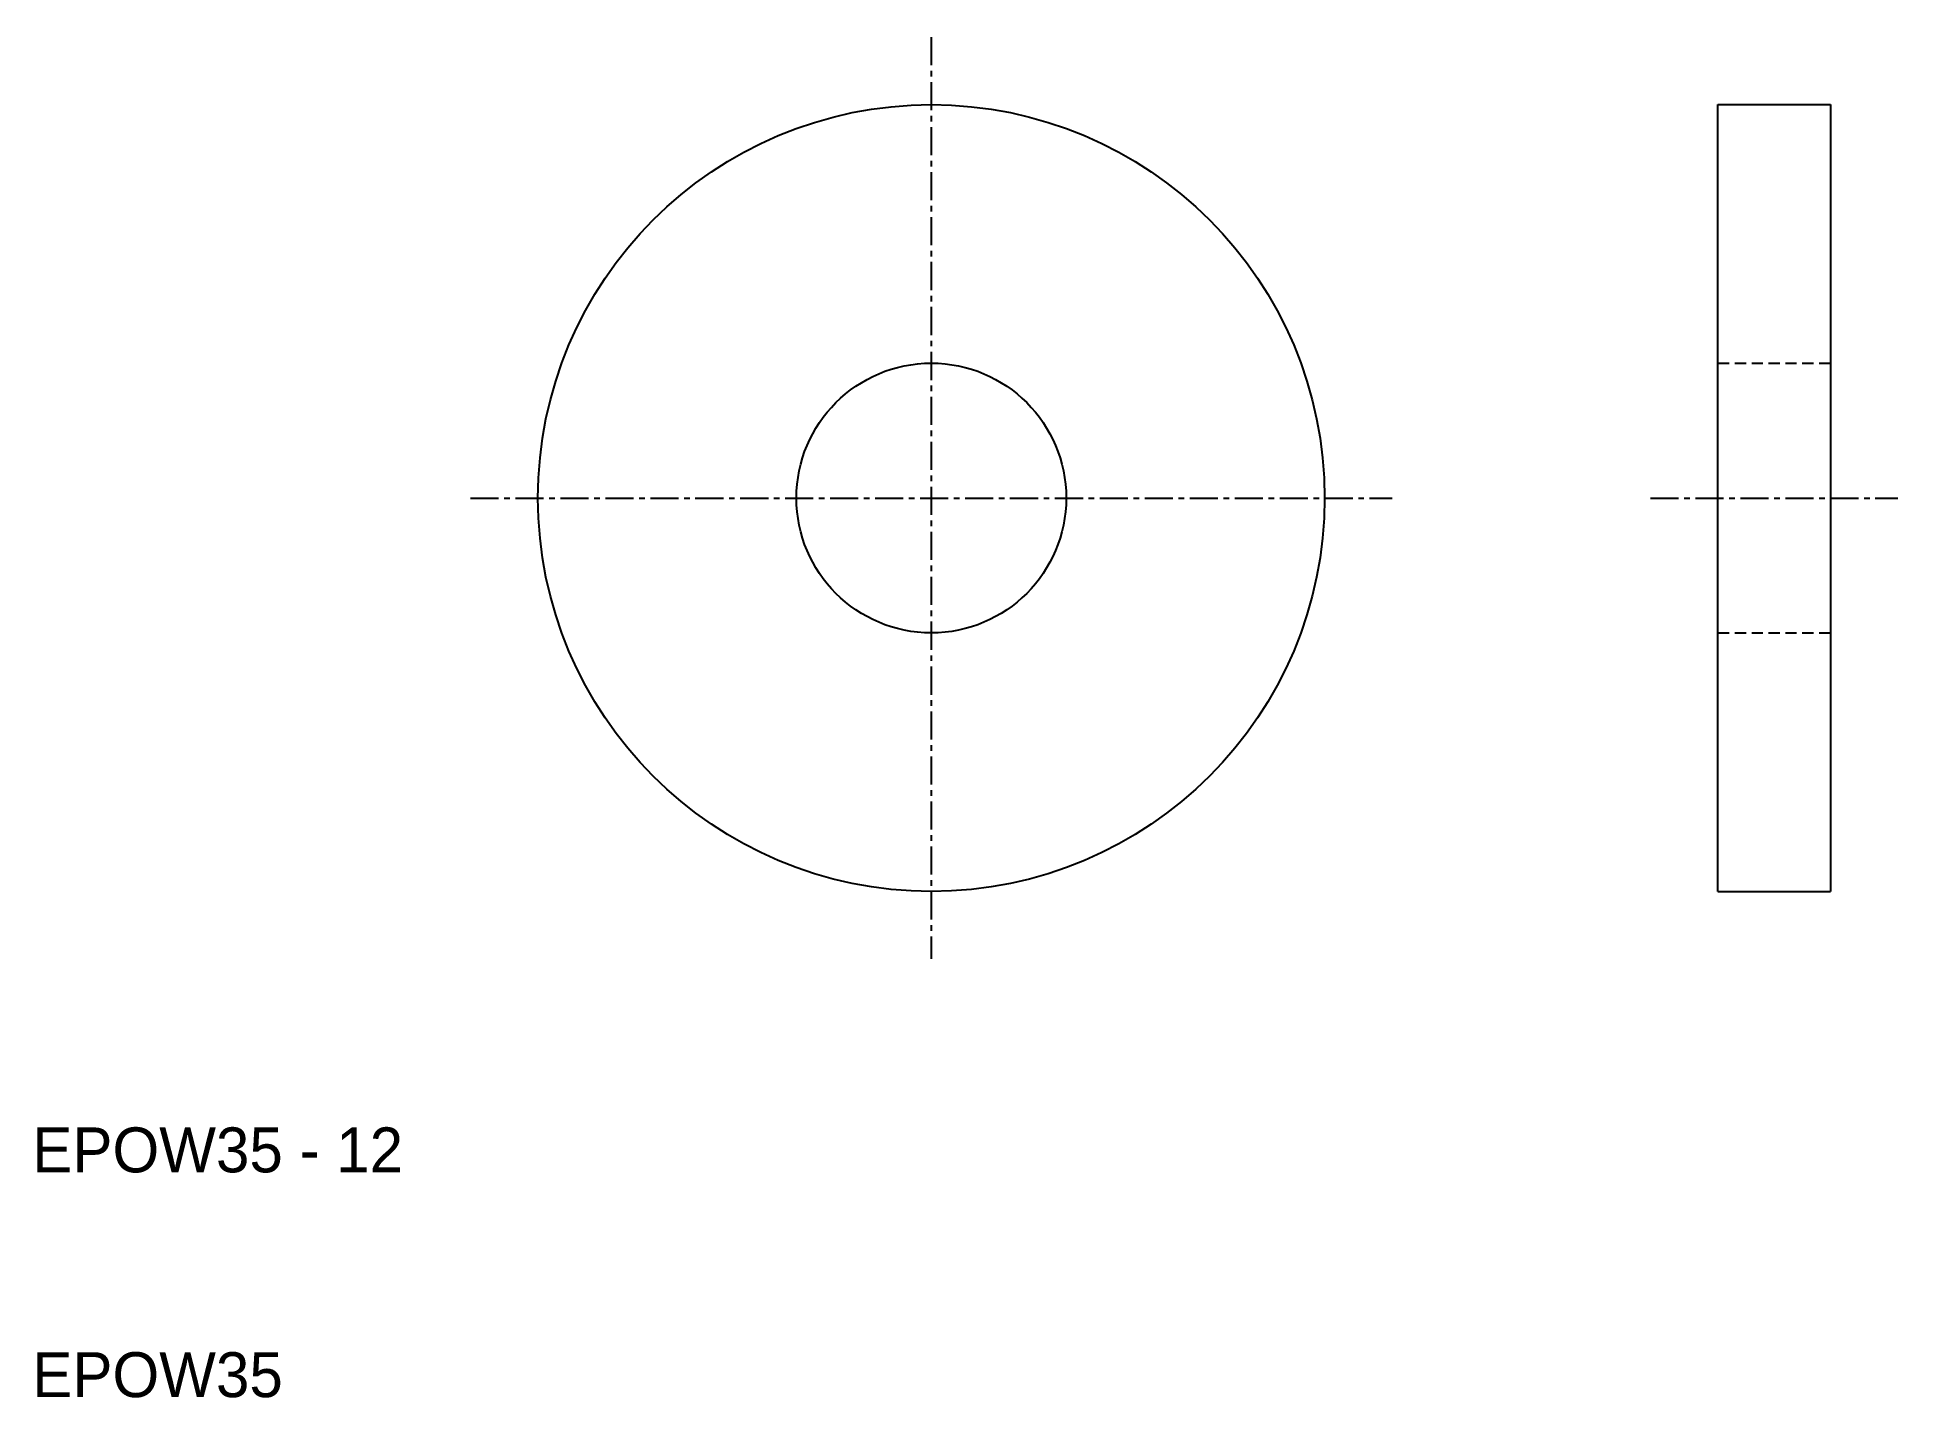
# Model space of a CAD drawing. Extents: x 10.2 to 93, y 10 to 70.5.
import ezdxf

# ---------------------------------------------------------------- set-up
doc = ezdxf.new("R2010")
doc.units = 0
doc.linetypes.add('CENTER', pattern=[2, 1.25, -0.25, 0.25, -0.25])
doc.linetypes.add('DASHED', pattern=[0.75, 0.5, -0.25])
doc.layers.get('0').update_dxf_attribs({"linetype": 'CONTINUOUS'})
doc.layers.add('CENTER', color=1, linetype='CENTER')

msp = doc.modelspace()

# ---------------------------------------------------------------- linework, layer by layer
at = {"color": 7, "linetype": 'CONTINUOUS'}
for p, q in [((85, 32.5), (85, 67.5)), ((85, 67.5), (90, 67.5)), ((90, 67.5), (90, 32.5)), ((85, 32.5), (90, 32.5))]:
    msp.add_line(p, q, dxfattribs=at)
at = {"color": 3, "linetype": 'DASHED'}
for p, q in [((85, 56), (90, 56)), ((85, 44), (90, 44))]:
    msp.add_line(p, q, dxfattribs=at)
at = {"color": 7, "linetype": 'CONTINUOUS'}
for radius in [17.5, 6]:
    msp.add_circle((50, 50), radius, dxfattribs=at)
at = {"layer": 'CENTER', "color": 1, "linetype": 'CENTER'}
for p, q in [((50, 70.5), (50, 29.5)), ((29.5, 50), (70.5, 50)), ((82, 50), (93, 50))]:
    msp.add_line(p, q, dxfattribs=at)

# ---------------------------------------------------------------- texts
at = {"color": 7, "linetype": 'CONTINUOUS'}
for s, p in [('EPOW35 - 12', (10, 20)), ('EPOW35', (10, 10))]:
    msp.add_text(s, height=2, dxfattribs=at).set_placement(p)

doc.saveas('drawing.dxf')
